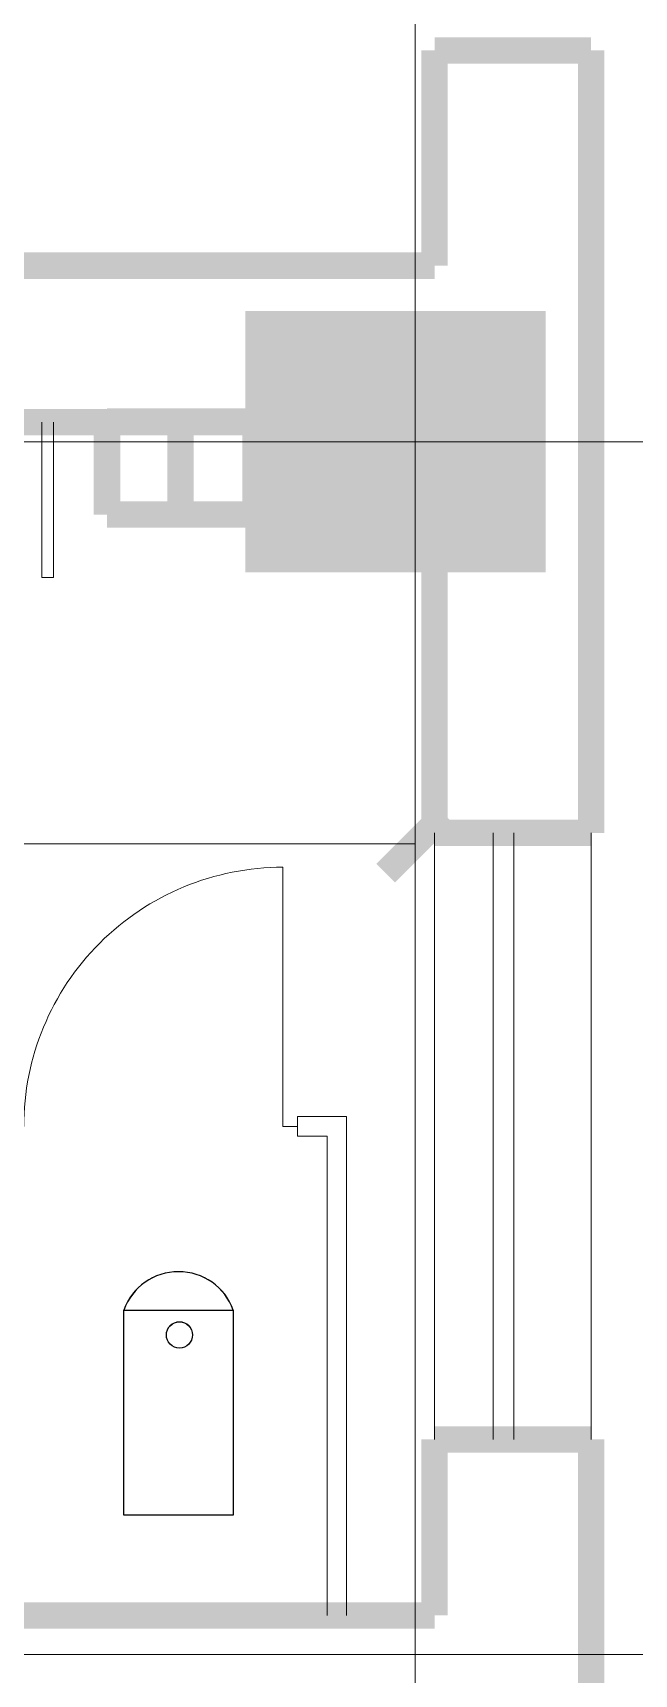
# Model space of a CAD drawing. Extents: x -307567 to 704339, y -10277 to 165507.
# Drawn here: x -24505 to -22968, y 32431 to 36625 of the extents above; entities that cross this region are included whole.
import ezdxf

# ---------------------------------------------------------------- set-up
doc = ezdxf.new("R2010")
doc.units = 0
doc.header["$MEASUREMENT"] = 0
doc.layers.add('中文', color=4, linetype='CONTINUOUS')
doc.layers.add('我的', color=255, linetype='CONTINUOUS', lineweight=0)

msp = doc.modelspace()

# ---------------------------------------------------------------- linework, layer by layer
at = {"layer": '中文', "color": 0}
for p, q in [((-24272.79538, 32836.82255), (-24272.79538, 33360.71934)), ((-24272.79538, 33360.71934), (-23992.7905, 33360.71934)), ((-23992.7905, 33360.71934), (-23992.7905, 32836.82255)), ((-23992.7905, 32836.82255), (-24272.79538, 32836.82255))]:
    msp.add_line(p, q, dxfattribs=at)
msp.add_circle((-24130.44919, 33297.42435), 33.46875, dxfattribs=at)
msp.add_arc((-24132.79294, 33310.32871), 148.79253, 19.79548128, 160.20451801, dxfattribs=at)
at = {"layer": '我的', "color": 0}
for p, q in [((-23528.33662, 14141.83177), (-23528.33662, 99323.43291)), ((-24482.12824, 35630.48661), (-24482.12824, 35233.48847)), ((-24452.09909, 35630.48661), (-24452.09909, 35233.48847)), ((-5920.96616, 35580.48533), (-79811.30716, 35580.48533)), ((-20522.89511, 35580.48533), (-30962.78431, 35580.48533)), ((-24482.12824, 35233.48847), (-24452.09909, 35233.48847)), ((-23528.33662, 34402.62867), (-23528.33662, 35030.48503)), ((-23478.31246, 33030.49808), (-23478.31246, 34580.49186)), ((-23328.31321, 34580.49186), (-23328.31321, 33030.49808)), ((-23275.7622, 34580.49186), (-23275.7622, 33030.49808)), ((-23078.33887, 33030.49808), (-23078.33887, 34580.49186)), ((-28328.31262, 34552.62792), (-23528.33662, 34552.62792)), ((-23865.83493, 34492.99077), (-23865.83493, 33830.49561)), ((-23703.31133, 33855.49396), (-23828.33512, 33855.49396)), ((-23828.33512, 33805.49726), (-23828.33512, 33855.49396)), ((-23703.31133, 32580.50033), (-23703.31133, 33855.49396)), ((-23865.83493, 33830.49561), (-23828.33512, 33830.49561)), ((-23753.3355, 33805.49726), (-23828.33512, 33805.49726)), ((-23753.3355, 32580.50033), (-23753.3355, 33805.49726)), ((-24272.80311, 32837.36398), (-24272.80311, 33361.25815)), ((-24272.80311, 33361.25815), (-23992.79963, 33361.25815)), ((-23992.79963, 33361.25815), (-23992.79963, 32837.36398)), ((-23992.79963, 32837.36398), (-24272.80311, 32837.36398)), ((-20522.89511, 32480.50236), (-30428.30212, 32480.50236))]:
    msp.add_line(p, q, dxfattribs=at)
at = {"layer": '我的', "color": 0, "const_width": 67.49966}
for points in [[(-23478.31246, 36030.48308), (-23478.31246, 36580.48338)], [(-23478.31246, 36580.48338), (-23078.33887, 36580.48338)], [(-23078.33887, 35580.48533), (-23078.33887, 36580.48338)], [(-28328.31262, 36030.48308), (-23478.31246, 36030.48308)], [(-23928.31021, 35880.48383), (-23928.31021, 35280.48683), (-23228.33812, 35280.48683), (-23228.33812, 35880.48383), (-23928.31021, 35880.48383), (-23928.31021, 35280.48683)], [(-28328.31262, 35630.48661), (-23928.31021, 35630.48661)], [(-24315.6862, 35394.16272), (-24315.6862, 35632.37945)], [(-24315.6862, 35632.37945), (-23935.70763, 35632.37945)], [(-24127.71107, 35632.37945), (-24127.71107, 35394.16272)], [(-23935.70763, 35632.37945), (-23935.70763, 35394.16272)], [(-23078.33887, 35580.48533), (-23078.33887, 34580.49186)], [(-23935.70763, 35394.16272), (-24315.6862, 35394.16272)], [(-23478.31246, 35280.48683), (-23478.31246, 34580.49186)], [(-23603.33625, 34477.6283), (-23453.337, 34627.62755)], [(-23078.33887, 34580.49186), (-23478.31246, 34580.49186)], [(-23478.31246, 32580.50033), (-23478.31246, 33030.49808)], [(-23078.33887, 33030.49808), (-23478.31246, 33030.49808)], [(-23078.33887, 32480.50236), (-23078.33887, 33030.49808)], [(-24628.31891, 32580.50033), (-23728.32341, 32580.50033)], [(-23728.32341, 32580.50033), (-23478.31246, 32580.50033)], [(-23078.33887, 32480.50236), (-23078.33887, 31930.50549)]]:
    msp.add_lwpolyline(points, dxfattribs=at)
at = {"layer": '我的', "color": 0}
msp.add_circle((-24130.45763, 33297.96348), 33.46858, dxfattribs=at)
for centre, radius, start, end in [((-23865.83493, 33830.49561), 662.49674, 90.0000025, 180.00000501), ((-24132.80137, 33310.86777), 148.79179, 19.79548128, 160.20451801)]:
    msp.add_arc(centre, radius, start, end, dxfattribs=at)
msp.add_solid([(-23928.31021, 35880.48383), (-23228.33812, 35880.48383), (-23928.31021, 35280.48683), (-23228.33812, 35280.48683)], dxfattribs=at)

doc.saveas('drawing.dxf')
